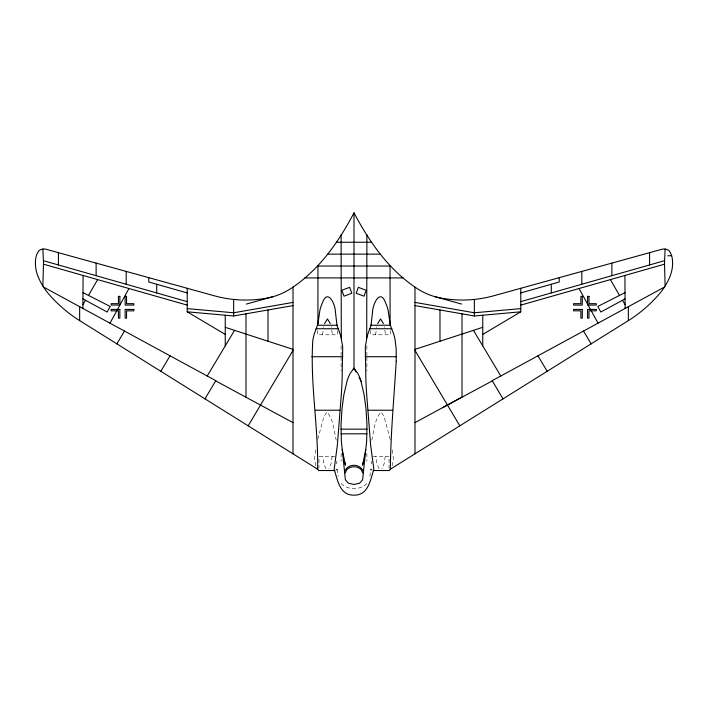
<?xml version="1.0" encoding="UTF-8"?>
<svg xmlns="http://www.w3.org/2000/svg" width="708" height="708" viewBox="0 0 708 708"><rect width="100%" height="100%" fill="white"/><g stroke="black" fill="none" stroke-linecap="round" stroke-linejoin="round"><path stroke-width="0.53" stroke-dasharray="3.54 2.66" d="M369.868 476.334L370.718 469.2L372.036 469.2M322.556 334.787L323.167 330.07M332.167 456.395L331.061 463.74L328.928 468.793M375.629 334.787L376.24 330.07M385.24 456.395L384.143 463.74L382.001 468.793M315.671 449.961L314.564 459.103L315.839 465.775M317.777 439.19L324.016 416.189L327.007 412.012C333.618 419.844 333.937 430.614 336.229 440.208M323.529 327.406L323.68 326.636M376.603 327.406L376.753 326.636M371.771 440.208C374.063 430.614 374.382 419.844 380.993 412.012L383.984 416.189L390.365 440.013M392.161 465.775L393.436 459.103L392.329 449.961M335.964 469.2L337.282 469.2L336.335 470.245M366.886 483.617C360.115 490.29 347.885 490.29 341.114 483.617M334.822 456.395L318.963 456.395L318.963 468.138M373.178 456.395L389.037 456.395L389.037 468.138M371.665 470.245L370.718 469.2M379.072 468.793L376.939 463.74L375.833 456.395M325.999 468.793L323.857 463.74L322.76 456.395M384.32 326.636L384.471 327.406M331.247 326.636L331.397 327.406M384.833 330.07L385.444 334.787M331.76 330.07L332.371 334.787M337.282 469.2L338.132 476.334M390.356 330.548L390.356 334.787L370.718 334.787L370.718 330.548M366.886 345.946L366.886 356.212M366.886 357.239L366.886 371.063M366.886 453.368L366.886 461.35M341.114 345.946L341.114 356.212M341.114 357.239L341.114 371.063M341.114 453.368L341.114 461.35M337.282 330.548L337.282 334.787L317.644 334.787L317.644 330.548M336.946 461.058A19.541 17.744 84.7 0 1 336.424 463.926M371.576 463.926A19.541 17.744 -84.7 0 1 371.054 461.058"/><path stroke-width="1.06" d="M319.043 470.519A5.46 5.009 90 0 1 317.635 469.209C318.343 426.11 309.98 383.178 312.83 340.185A64.101 63.72 4.9 0 1 314.414 333.627L317.91 323.91L317.954 265.518M317.91 323.91L319.857 310.52A38.878 37.825 -55.5 0 1 322.37 302.918C327.848 287.705 335.424 304.59 335.442 312.024L336.981 325.238L340.743 335.796L342.699 346.876L342.079 380.86A379.152 305.891 88.9 0 1 340.858 400.462L337.371 445.058L334.158 469.2C337.566 479.847 339.663 495.547 354 495.158C368.337 495.547 370.434 479.847 373.842 469.209L370.629 445.058L367.142 400.462A379.152 305.891 -88.9 0 1 365.921 380.86L365.301 346.876L367.257 335.796L371.019 325.238L372.558 312.024C372.62 304.608 380.108 287.678 385.63 302.918A38.878 37.825 55.5 0 1 388.134 310.476L390.285 325.238L393.586 333.627A64.101 63.72 -4.9 0 1 395.17 340.185L396.179 349.124L396.206 361.071M82.88 308.449L83.093 275.465M396.206 361.204C394.108 397.206 390.666 433.119 390.356 469.2A5.46 5.009 -90 0 1 388.957 470.519M42.878 286.05L43.507 262.81L42.878 249.057M665.122 249.057L664.493 262.81L665.122 286.05M353.239 369.063L354 368.257L357.496 372.895A44.046 43.303 -86.4 0 1 360.664 379.895L364.089 394.613L365.974 408.463L366.983 424.756L366.647 441.049L362.602 479.82L359.682 483.148L354 484.493L348.318 483.148L345.398 479.82L341.353 441.049L341.017 424.756L342.026 408.463L343.911 394.613L347.336 379.895A44.046 43.303 86.4 0 1 350.495 372.921L354 368.257L354 212.843C369.018 241.339 388.019 268.73 414.994 287.112A66.34 66.34 0 0 0 438.659 297.625A117.316 117.316 0 0 0 470.873 299.732L475.475 299.307A117.316 117.316 0 0 0 493.635 295.802L661.847 249.278A8.16 8.16 0 0 1 669.29 250.906A18.691 18.691 0 0 1 672.396 259.376A34.896 34.896 0 0 1 670.246 275.748A62.8 62.8 0 0 1 665.458 285.51L664.493 287.05A62.8 62.8 0 0 1 659.051 294.298A140.087 140.087 0 0 1 630.474 319.29L390.356 469.2A17.541 16.054 -33.1 0 0 390.878 468.386M365.788 449.474L362.567 465.165L363.177 462.519M366.717 337.981L366.886 234.799M324.591 323.627L327.459 318.927L330.326 323.627M377.674 323.627L380.541 318.927L383.409 323.627M109.961 323.167L128.953 288.528M88.5 295.44L97.607 279.598M317.122 468.386A17.541 16.054 33.1 0 0 317.644 469.2L77.526 319.29A140.087 140.087 0 0 1 48.949 294.298A62.8 62.8 0 0 1 43.507 287.05L42.542 285.51A62.8 62.8 0 0 1 37.754 275.748A34.896 34.896 0 0 1 35.604 259.376A18.691 18.691 0 0 1 38.71 250.906A8.16 8.16 0 0 1 46.153 249.278L214.365 295.802A117.316 117.316 0 0 0 232.525 299.307L237.127 299.732A117.316 117.316 0 0 0 269.341 297.625A66.34 66.34 0 0 0 293.006 287.112C319.981 268.73 338.982 241.339 354 212.843M204.975 398.887L215.798 380.674L43.507 287.05M116.847 343.884L124.475 331.052M160.813 371.328L170.044 355.814M248.172 425.844L293.006 350.442M207.214 376.001L234.56 330.344M82.907 304.644L85.526 300.272M344.495 471.44C348.442 463.236 359.558 463.236 363.505 471.44M344.637 473.094L345.008 472.776A49.445 19.797 0 0 0 345.575 472.271L346.69 469.811C350.248 465.731 357.752 465.731 361.31 469.811L362.425 472.271A49.445 19.797 0 0 0 362.992 472.776L363.363 473.094M482.75 334.415L520.778 311.812L520.778 288.289M442.376 407.764L492.325 380.877M503.025 398.887L492.202 380.674L664.493 287.05M625.058 298.873L600.818 312.042L597.791 306.467L625.014 292.634M414.994 422.632L462.014 397.091L462.014 313.821M414.994 349.354L482.75 327.317M520.778 292.944L559.214 281.996L559.214 277.66M520.778 301.635L664.591 260.677M520.778 305.121L664.529 264.181M246.375 304.068L273.545 296.528M293.006 302.404L233.658 312.777L187.222 308.617M187.222 288.289L187.222 311.812L233.658 315.972L293.006 305.608M520.778 308.617L474.342 312.777L414.994 302.404M414.994 305.608L474.342 315.972L520.778 311.812M667.724 255.818L671.609 255.668M336.442 242.251L371.558 242.251M327.857 254.137L380.143 254.137M317.467 266.031L390.533 266.031M304.829 277.917L403.171 277.917M317.644 325.238L337.282 325.238M370.718 325.238L390.356 325.238M316.113 328.742L338.451 328.742M369.549 328.742L391.887 328.742M311.75 356.717L342.911 356.717M365.089 356.717L396.25 356.717M315.502 410.224L339.849 410.224M368.151 410.224L392.498 410.224M340.964 429.154L367.036 429.154M341.017 433.818L366.983 433.818M318.963 470.528L334.822 470.528M373.178 470.528L389.037 470.528M434.455 296.528L461.625 304.068M187.222 292.944L148.786 281.996L148.786 277.66M43.409 260.677L187.222 301.635M43.471 264.181L187.222 305.121M225.25 327.317L293.006 349.354M82.986 292.634L110.209 306.467L107.182 312.042L82.942 298.873M293.006 422.632L215.674 380.877M187.222 311.812L225.25 334.415M622.474 300.272L625.093 304.644M473.44 330.344L500.786 376.001M583.525 331.052L591.153 343.884M537.956 355.814L547.187 371.328M414.994 350.442L459.828 425.844M610.393 279.598L619.5 295.44M579.047 288.528L598.039 323.167M354 368.257L356.036 371.983M359.089 377.559L361.124 381.276M341.283 337.981L341.114 234.799M344.823 462.519L345.433 465.165L342.212 449.474M624.907 275.465L625.12 308.449M390.046 265.518L390.09 323.91M649.581 252.667L649.581 264.951M628.35 306.688L628.35 320.653M611.88 263.093L611.88 275.686M581.808 271.412L581.808 284.253M551.293 284.253L551.293 292.944M482.75 315.219L482.75 345.902M474.342 299.413L474.342 315.972M439.987 309.971L439.987 341.229M414.994 287.112L414.994 453.828M293.006 287.112L293.006 453.828M268.013 309.971L268.013 341.229M245.986 313.821L245.986 397.091M233.658 299.413L233.658 315.972M225.25 315.219L225.25 345.902M156.707 284.253L156.707 292.944M126.192 271.412L126.192 284.253M96.12 263.093L96.12 275.686M79.65 306.688L79.65 320.653M58.419 252.667L58.419 264.951M133.856 309.431L133.856 310.847L126.546 310.847L126.546 318.158L125.139 318.158L125.139 309.431L133.856 309.431M358.381 287.342L356.159 293.236L363.983 296.192L366.213 290.298L358.381 287.342M349.619 287.342L341.787 290.298L344.017 296.192L351.841 293.236L349.619 287.342M119.856 296.36L118.44 296.36L118.44 303.67L111.129 303.67L111.129 305.077L119.856 305.077L119.856 296.36M126.546 296.36L125.139 296.36L125.139 305.077L133.856 305.077L133.856 303.67L126.546 303.67L126.546 296.36M582.295 296.36L580.887 296.36L580.887 303.67L573.577 303.67L573.577 305.077L582.295 305.077L582.295 296.36M588.985 296.36L587.578 296.36L587.578 305.077L596.295 305.077L596.295 303.67L588.985 303.67L588.985 296.36M119.856 309.431L111.129 309.431L111.129 310.847L118.44 310.847L118.44 318.158L119.856 318.158L119.856 309.431M582.295 309.431L573.577 309.431L573.577 310.847L580.887 310.847L580.887 318.158L582.295 318.158L582.295 309.431M596.295 309.431L587.578 309.431L587.578 318.158L588.985 318.158L588.985 310.847L596.295 310.847L596.295 309.431"/></g></svg>
